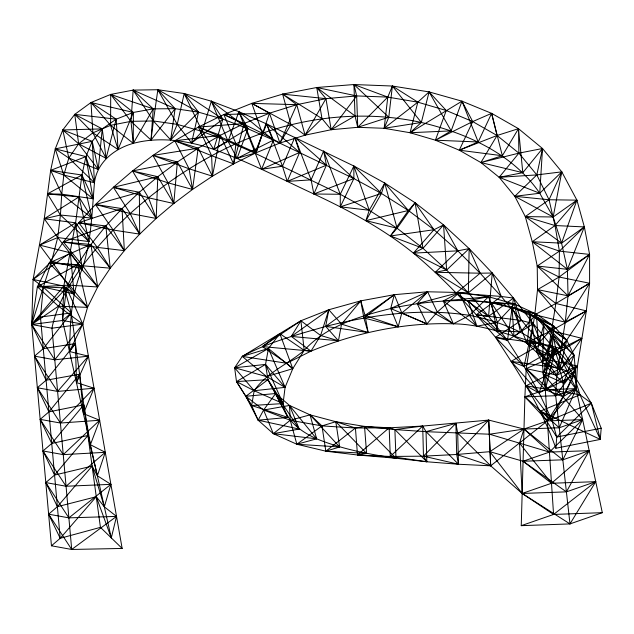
<?xml version="1.0" encoding="UTF-8"?>
<svg xmlns="http://www.w3.org/2000/svg" width="634" height="634" viewBox="0 0 634 634"><rect width="100%" height="100%" fill="white"/><g stroke="black" fill="none" stroke-linecap="round" stroke-linejoin="round"><path stroke-width="0.95" d="M602.3 512.676L553.569 514.443L522.162 493.458L490.684 465.816L458.493 464.246L426.817 461.774L395.996 458.239L357.497 454.998L325.836 451.186L296.847 444.252L273.325 433.664L258.149 420.199L251.635 405.498L236.49 381.589L234.635 367.775L242.259 356.403L300.904 320.756L328.784 309.749L360.762 300.865L394.316 294.683L427.609 291.775L459.373 292.512L488.545 296.72L514.412 304.058L536.419 314.092L554.053 326.336L566.772 340.252L574.071 355.23L575.426 370.668L576.092 388.634L602.3 512.676L569.982 523.906L521.251 525.665L524.897 396.836L526.204 368.647L534.795 314.757L537.537 289.611L537.22 266.034L532.259 241.744L525.293 216.59L514.784 196.302L499.172 177.306L480.905 162.558L459.278 150.203L435.407 140.201L410.063 132.728L384.172 128.298L357.734 127.307L331.178 129.724L305.065 135.169L279.935 143.03L256.088 152.754L233.597 163.897L212.438 176.189L192.522 189.439L173.795 203.538L156.194 218.429L139.694 234.112L124.343 250.652L110.237 268.182L97.691 286.972L87.532 307.371L82.785 324.132L69.494 351.521L88.403 356.173L76.46 382.587L94.03 388.222L83.426 413.645L99.657 420.263L90.393 444.711L105.276 452.311L97.359 475.769L110.902 484.352L104.325 506.835L116.521 516.401L111.291 537.901L96.265 496.723L57.385 506.685L48.628 514.19L60.206 538.298L51.449 545.795L31.7 324.529L33.103 279.435L44.261 218.77L50.665 170.372L55.261 148.863L62.798 129.962L74.764 114.358L91.011 102.51L110.704 94.418L133.164 90.107L157.85 89.727L184.217 93.531L211.352 101.186L238.867 111.671L266.676 123.995L353.867 166.005L384.751 183.075L415.08 202.745L443.562 224.912L469.144 248.591L492.246 273.024L513.492 298.051L533.226 323.602L554.338 348.938L573.952 375.383L591.34 403.2L601.191 428.212L600.287 439.417L555.852 448.246C541.84 408.217 518.58 372.586 495.526 337.304C470.499 307.07 443.602 278.263 413.392 253.132C383.205 228.771 348.89 210.345 313.862 193.996C280.711 178.622 248.187 161.694 213.721 149.362C187.981 140.629 159.942 136.27 133.267 143.363C114.516 148.578 96.844 162.383 94.458 182.79C91.97 211.716 91.486 241.055 82.254 268.911C70.746 294.976 70.295 323.554 69.494 351.521L75.446 343.588L43.278 348.637L34.521 356.142L46.1 380.249L79.615 374.211L83.426 413.645L83.775 404.841L48.921 411.862L40.164 419.359L51.742 443.467L42.985 450.964L54.564 475.08L45.806 482.577L57.385 506.685L92.104 466.093L97.359 475.769L87.944 435.471L51.742 443.467L83.775 404.841L90.393 444.711L87.944 435.471L54.564 475.08L92.104 466.093L104.325 506.835L96.265 496.723L60.206 538.298L40.457 317.032L43.358 287.154L51.584 261.232L57.718 237.552L60.428 215.037L61.736 194.147L63.796 175.047L68.821 158.056L78.624 143.791L92.873 132.847L110.593 125.342L130.984 121.34L153.388 120.951L177.227 124.375L202.191 131.42L228.074 141.287L254.82 153.151L340.276 194.281L369.234 210.25L397.082 228.248L422.989 248.314L446.621 270.052L468.36 292.837L488.576 316.35L507.485 340.426L524.064 366.46L539.066 392.921L551.77 419.549L556.755 437.04L555.852 448.246M490.684 465.816L488.735 420.08L457.685 433.109L490.684 465.816L488.735 420.08L456.702 454.483L458.493 464.246L423.464 456.163L422.704 426.064L390.282 456.464L426.817 461.774L423.464 456.163L455.894 423.346L457.685 433.109L458.493 464.246L426.064 431.675L426.817 461.774L394.879 429.575L422.704 426.064L426.064 431.675L455.894 423.346L456.702 454.483L489.836 451.677L523.074 461.251L562.834 459.816L582.646 419.645L547.372 420.921L523.985 429.044L489.575 434.211L426.064 431.675L394.879 429.575L364.534 426.413L366.603 453.397L325.836 451.186L339.65 446.978L310.05 414.85L316.659 438.831L273.325 433.664L299.24 429.075L275.647 393.516L263.601 410.039L273.325 433.664L290.245 420.271L310.05 414.85L321.969 425.905L325.836 451.186L355.428 428.013L364.534 426.413L395.996 458.239L390.282 456.464L389.165 427.799L357.497 454.998L366.603 453.397L335.782 421.697L339.65 446.978L296.847 444.252L316.659 438.831L289.516 405.451L299.24 429.075L258.149 420.199L263.601 410.039L289.516 405.451L290.245 420.271L296.847 444.252L321.969 425.905L335.782 421.697L355.428 428.013L357.497 454.998L390.282 456.464L423.464 456.163L456.702 454.483L490.684 465.816L547.372 420.921L563.071 396.757C568.69 346.41 509.601 322.96 469.477 315.383C421.404 307.775 372.523 314.71 325.694 326.399C297.338 334.697 268.348 342.138 242.259 356.403L266.613 376.58L285.078 387.358L283.073 403.573C285.886 421.317 301.522 431.817 316.659 438.831C342.027 449.141 369.012 454.293 395.996 458.239L394.879 429.575L389.165 427.799L364.534 426.413L335.782 421.697L310.05 414.85L289.516 405.451L275.647 393.516L267.928 379.663L265.535 364.415L268.428 348.51L279.84 333.658L304.201 350.34L310.985 351.141C355.943 332.628 404.611 322.223 453.35 323.823C482.989 324.156 510.307 335.679 538.377 343.501L554.053 326.336C528.019 310.62 498.593 301.031 468.058 300.635C442.041 300.025 416.11 303.02 390.695 308.528C359.581 316.382 326.526 325.805 304.201 350.34C287.876 364.407 266.652 372.475 254.179 390.718L251.635 405.498L287.939 417.426L275.647 393.516L245.849 396.29L236.49 381.589L265.535 364.415L285.078 387.358L292.781 368.679L304.201 350.34L300.904 320.756L262.381 346.576L286.742 363.258L292.781 368.679L266.613 376.58L234.635 367.775L268.428 348.51L292.781 368.679L279.84 333.658L262.381 346.576L310.985 351.141L320.606 335.465L328.784 309.749L341.536 324.132L368.148 332.533L365.033 315.423L360.762 300.865L325.694 326.399L338.445 340.783L341.536 324.132L360.762 300.865L363.876 317.975L368.148 332.533L325.694 326.399L328.784 309.749L291.283 336.432L310.985 351.141L286.742 363.258L242.259 356.403L268.428 348.51L285.078 387.358L254.179 390.718L236.49 381.589L267.928 379.663L283.073 403.573L251.635 405.498L245.849 396.29L267.928 379.663L287.939 417.426L258.149 420.199L245.849 396.29L263.601 410.039L290.245 420.271L321.969 425.905L355.428 428.013L389.165 427.799L422.704 426.064L488.735 420.08L523.985 429.044L559.251 427.768L582.646 419.645L543.235 374.02L542.379 362.577L544.012 323.308L529.976 313.957L527.306 343.802L536.895 352.496L559.656 369.44L574.071 355.23L544.012 323.308L536.895 352.496L542.379 362.577L563.491 382.984L575.426 370.668L552.959 334.823L544.012 323.308L566.772 340.252L559.656 369.44L542.379 362.577L552.959 334.823L574.071 355.23L563.491 382.984L543.235 374.02L552.959 334.823L555.598 347.923L576.092 388.634L559.251 427.768L524.897 396.836L545.303 389.744L576.092 388.634L577.471 366.024L586.339 310.898L589.604 283.247L589.588 254.408L584.35 226.932L576.916 200.154L561.787 171.854L542.522 148.514L518.485 128.678L491.619 113.351L461.98 101.178L429.099 91.906L392.391 86.034L353.946 84.536L316.754 87.5L282.629 94.125L251.825 103.374L223.905 114.516L198.379 127.077L174.826 140.764L152.937 155.425L132.506 170.95L113.383 187.307L95.488 204.513L78.775 222.669L63.321 241.958L49.309 262.856L37.374 286.758L31.7 324.529L43.278 348.637L71.285 312.958L63.812 286.085L75.605 222.819L81.945 175L85.923 156.598L92.239 141.334L102.248 128.892L116.18 119.184L133.37 112.44L153.206 108.858L175.111 108.676L198.537 112.17L222.883 119.121L247.886 128.718L273.444 140.098L353.875 178.558L381.446 193.473L408.391 210.48L433.965 229.722L457.803 250.842L480.144 273.199L501.24 296.458L541.436 343.842L560.947 368.275L579.967 394.776L600.287 439.417L540.398 411.125L579.967 394.776L591.34 403.2L600.287 439.417M521.251 525.665L553.569 514.443L545.303 389.744L546.857 359.549L555.883 303.48L559.109 277.034L559.402 251.119L555.027 225.53L549.044 199.75L536.816 174.905L518.889 153.143L497.064 135.502L472.702 121.577L446.241 110.498L417.83 102.169L387.778 97.097L356.665 95.924L325.947 98.65L296.752 104.681L269.466 113.193L244.058 123.543L220.363 135.296L198.188 148.166L177.377 162.003L157.795 176.696L139.361 192.221L122.037 208.602L105.846 225.95L90.9 244.478L77.491 264.695L66.515 287.915L31.7 324.529L54.778 359.811L88.403 356.173L57.599 391.416L37.343 387.746L48.921 411.862L79.615 374.211L76.46 382.587L75.446 343.588L46.1 380.249L37.343 387.746L60.42 423.029L99.657 420.263L63.241 454.633L42.985 450.964L66.063 486.246L110.902 484.352L68.884 517.859L48.628 514.19L71.705 549.464L122.148 548.442L82.785 324.132L66.515 287.915L37.374 286.758L58.391 306.214L82.785 324.132L54.778 359.811L34.521 356.142L57.599 391.416L94.03 388.222L60.42 423.029L40.164 419.359L63.241 454.633L105.276 452.311L66.063 486.246L45.806 482.577L68.884 517.859L116.521 516.401L71.705 549.464L51.449 545.795M71.705 549.464L51.956 328.198C56.608 304.994 69.011 284.634 82.658 265.662C96.867 246.848 112.9 229.508 130.216 213.515C161.67 185.073 197.301 161.266 235.935 143.72C293.645 117.797 359.248 108.842 421.333 122.465C466.624 133.219 512.7 153.587 539.748 193.251L514.784 196.302L553.165 216.994L576.916 200.154L561.573 243.147L532.259 241.744L567.398 269.315L589.588 254.408L568.04 295.824L537.537 289.611L565.243 322.175L586.339 310.898L561.027 348.573L530.595 340.902L556.811 375.122L577.471 366.024L555.677 395.719L524.897 396.836L547.372 420.921L576.092 388.634L555.677 395.719L526.204 368.647L556.811 375.122L581.822 338.326L561.027 348.573L534.795 314.757L565.243 322.175L589.604 283.247L568.04 295.824L537.22 266.034L567.398 269.315L584.35 226.932L561.573 243.147L525.293 216.59L553.165 216.994L561.787 171.854L539.748 193.251L499.172 177.306L522.804 172.678L542.522 148.514L536.816 174.905L514.784 196.302L549.044 199.75L576.916 200.154L555.027 225.53L532.259 241.744L559.402 251.119L589.588 254.408L559.109 277.034L537.537 289.611L555.883 303.48L586.339 310.898L551.39 330.655L530.595 340.902L546.857 359.549L577.471 366.024L545.303 389.744L555.598 347.923L575.426 370.668L563.071 396.757L545.303 389.744L526.204 368.647L546.857 359.549L581.822 338.326L551.39 330.655L534.795 314.757L555.883 303.48L589.604 283.247L559.109 277.034L537.22 266.034L559.402 251.119L584.35 226.932L555.027 225.53L525.293 216.59L549.044 199.75L561.787 171.854L536.816 174.905L499.172 177.306L518.889 153.143L542.522 148.514L539.748 193.251L553.165 216.994L561.573 243.147L567.398 269.315L568.04 295.824L565.243 322.175L556.811 375.122L555.677 395.719L569.982 523.906L522.162 493.458L489.836 451.677L523.985 429.044L562.834 459.816L589.192 450.655L566.408 491.857L522.162 493.458L519.508 443.15L523.985 429.044L549.432 452.09L589.192 450.655L551.501 483.266L522.162 493.458M569.982 523.906L595.746 481.666L551.501 483.266L523.074 461.251L549.432 452.09L582.646 419.645M546.857 359.549L555.598 347.923L543.235 374.02L545.303 389.744M556.755 437.04L591.34 403.2L551.77 419.549L540.398 411.125L556.755 437.04L601.191 428.212M553.569 514.443L595.746 481.666L566.408 491.857L523.074 461.251M563.071 396.757L576.092 388.634M60.206 538.298L100.434 527.353L122.148 548.442M489.575 434.211L549.432 452.09M519.508 443.15L551.501 483.266M111.291 537.901L62.528 320.463L63.812 286.085L33.103 279.435L51.584 261.232L82.254 268.911L75.605 222.819L44.261 218.77L57.718 237.552L82.254 268.911L70.303 252.792L39.633 245.112L75.605 222.819L89.061 241.594L57.718 237.552L39.633 245.112L51.584 261.232L74.059 293.804L43.358 287.154L33.103 279.435L70.303 252.792L74.059 293.804L63.812 286.085L31.7 324.529L51.956 328.198L82.785 324.132L62.528 320.463L31.7 324.529L43.358 287.154L71.285 312.958L100.434 527.353M110.704 94.418L110.593 125.342L118.043 149.529L133.37 112.44L110.704 94.418L153.206 108.858L151.027 140.082L130.984 121.34L110.704 94.418M133.37 112.44L133.267 143.363L110.593 125.342L91.011 102.51L92.873 132.847L106.108 158.326L116.18 119.184L91.011 102.51L133.37 112.44M469.144 248.591L468.36 292.837L456.258 293.011L480.144 273.199L492.246 273.024L501.24 296.458L513.492 298.051L521.267 320.479L533.226 323.602L541.436 343.842L554.338 348.938L560.947 368.275L573.952 375.383L579.967 394.776L526.061 385.813L551.77 419.549L573.952 375.383L539.066 392.921L526.061 385.813L560.947 368.275L511.162 361.364L539.066 392.921L554.338 348.938L524.064 366.46L511.162 361.364L541.436 343.842L495.526 337.304L521.267 320.479L476.324 314.757L501.24 296.458L456.258 293.011L488.576 316.35L513.492 298.051L507.485 340.426L495.526 337.304L524.064 366.46L533.226 323.602L507.485 340.426L476.324 314.757L488.576 316.35L492.246 273.024L468.36 292.837L435.281 272.303L457.803 250.842L469.144 248.591L480.144 273.199L435.281 272.303L446.621 270.052L469.144 248.591M497.373 322.286L497.159 330.544L520.403 331.947L536.419 314.092L512.034 307.062L513.992 336.472L551.382 356.189L566.772 340.252L529.976 313.957L536.895 352.496L551.382 356.189L554.053 326.336L512.034 307.062L527.306 343.802L538.377 343.501L536.419 314.092L491.16 302.648L497.159 330.544L468.058 300.635L488.545 296.72L497.373 322.286L476.887 326.201L443.245 300.944L459.373 292.512L469.477 315.383L476.887 326.201L468.058 300.635L514.412 304.058L520.403 331.947L513.992 336.472L491.16 302.648L514.412 304.058L497.373 322.286M157.795 176.696L156.194 218.429L130.216 213.515L95.488 204.513L113.145 230.023L124.343 250.652L97.271 247.371L63.321 241.958L82.658 265.662L97.691 286.972L69.51 285.142L37.374 286.758L77.491 264.695L97.691 286.972L90.9 244.478L63.321 241.958L105.846 225.95L124.343 250.652L122.037 208.602L95.488 204.513L139.361 192.221L156.194 218.429L148.514 197.792L132.506 170.95L177.377 162.003L192.522 189.439L168.089 182.869L132.506 170.95L157.795 176.696L173.795 203.538L148.514 197.792L113.383 187.307L130.216 213.515L139.694 234.112L113.145 230.023L78.775 222.669L97.271 247.371L110.237 268.182L49.309 262.856L69.51 285.142L87.532 307.371L58.391 306.214L31.7 324.529L40.457 317.032L71.285 312.958L62.528 320.463L66.515 287.915L87.532 307.371L77.491 264.695L49.309 262.856L90.9 244.478L110.237 268.182L105.846 225.95L78.775 222.669L122.037 208.602L139.694 234.112L139.361 192.221L113.383 187.307L157.795 176.696M133.164 90.107L130.984 121.34L133.267 143.363L153.206 108.858L133.164 90.107L175.111 108.676L170.649 139.892L153.388 120.951L133.164 90.107M177.377 162.003L173.795 203.538L168.089 182.869L152.937 155.425L198.188 148.166L212.438 176.189L189.067 168.787L152.937 155.425L177.377 162.003M102.248 128.892L98.262 169.429L68.821 158.056L55.261 148.863L92.239 141.334L98.262 169.429L78.624 143.791L62.798 129.962L102.248 128.892L106.108 158.326L78.624 143.791L74.764 114.358L116.18 119.184L118.043 149.529L92.873 132.847L74.764 114.358L102.248 128.892M235.935 143.72L233.597 163.897L211.613 155.679L174.826 140.764L189.067 168.787L192.522 189.439L198.188 148.166L174.826 140.764L220.363 135.296L233.597 163.897L244.058 123.543L223.905 114.516L235.935 143.72L256.088 152.754L269.466 113.193L251.825 103.374L262.294 133.219L256.088 152.754L244.058 123.543L198.379 127.077L211.613 155.679L212.438 176.189L220.363 135.296L198.379 127.077L235.935 143.72M387.778 97.097L384.172 128.298L421.333 122.465L429.099 91.906L446.241 110.498L435.407 140.201L478.194 141.976L491.619 113.351L472.702 121.577L435.407 140.201L451.154 130.881L461.98 101.178L472.702 121.577L459.278 150.203L502.334 155.734L518.485 128.678L497.064 135.502L459.278 150.203L478.194 141.976L461.98 101.178L410.063 132.728L417.83 102.169L429.099 91.906L451.154 130.881L410.063 132.728L421.333 122.465L392.391 86.034L387.778 97.097L357.734 127.307L355.016 115.919L353.946 84.536L387.778 97.097M392.391 86.034L388.777 117.235L384.172 128.298L417.83 102.169L392.391 86.034M153.388 120.951L151.027 140.082L175.111 108.676L157.85 89.727L153.388 120.951M184.217 93.531L177.227 124.375L170.649 139.892L198.537 112.17L184.217 93.531L222.883 119.121L213.721 149.362L202.191 131.42L184.217 93.531M198.537 112.17L191.547 143.015L177.227 124.375L157.85 89.727L198.537 112.17M394.316 294.683L390.695 308.528L398.184 326.811L363.876 317.975L394.316 294.683L401.805 312.958L398.184 326.811L365.033 315.423L394.316 294.683M211.352 101.186L202.191 131.42L191.547 143.015L222.883 119.121L211.352 101.186L247.886 128.718L237.092 158.341L254.82 153.151L266.676 123.995L299.589 152.477L287.242 181.403L311.104 179.858L323.657 151.043L353.875 178.558L340.284 206.835L369.234 210.25L384.751 183.075L408.391 210.48L390.393 235.983L422.989 248.314L443.562 224.912L457.803 250.842L413.392 253.132L433.965 229.722L443.562 224.912L446.621 270.052L413.392 253.132L422.989 248.314L415.08 202.745L408.391 210.48L365.929 220.64L369.234 210.25L353.867 166.005L340.276 194.281L340.284 206.835L381.446 193.473L384.751 183.075L397.082 228.248L390.393 235.983L433.965 229.722L415.08 202.745L397.082 228.248L365.929 220.64L381.446 193.473L353.867 166.005L353.875 178.558L313.862 193.996L311.104 179.858L294.81 137.301L282.471 166.235L287.242 181.403L326.415 165.173L323.657 151.043L340.276 194.281L313.862 193.996L326.415 165.173L294.81 137.301L299.589 152.477L261.588 169.254L238.867 111.671L228.074 141.287L213.721 149.362L247.886 128.718L238.867 111.671L273.444 140.098L261.588 169.254L282.471 166.235L266.676 123.995L273.444 140.098L237.092 158.341L228.074 141.287L211.352 101.186M296.752 104.681L279.935 143.03L262.294 133.219L223.905 114.516L269.466 113.193L279.935 143.03L290.943 124.613L282.629 94.125L325.947 98.65L331.178 129.724L355.016 115.919L316.754 87.5L321.985 118.574L331.178 129.724L356.665 95.924L353.946 84.536L388.777 117.235L357.734 127.307L356.665 95.924L316.754 87.5L325.947 98.65L305.065 135.169L290.943 124.613L251.825 103.374L296.752 104.681L305.065 135.169L321.985 118.574L282.629 94.125L296.752 104.681M497.064 135.502L480.905 162.558L522.804 172.678L518.485 128.678L518.889 153.143L480.905 162.558L502.334 155.734L491.619 113.351L497.064 135.502M300.904 320.756L291.283 336.432L338.445 340.783L320.606 335.465L300.904 320.756M427.609 291.775L417.212 303.599L426.904 323.895L437.301 312.071L459.373 292.512L417.212 303.599L453.35 323.823L469.477 315.383L488.545 296.72L443.245 300.944L453.35 323.823L437.301 312.071L427.609 291.775L390.695 308.528L426.904 323.895L401.805 312.958L427.609 291.775M78.965 196.936L44.261 218.77L60.428 215.037L91.906 218.112L81.945 175L50.665 170.372L61.736 194.147L91.906 218.112L78.965 196.936L47.487 193.861L60.428 215.037L89.061 241.594L78.965 196.936M81.945 175L47.487 193.861L61.736 194.147L93.008 198.767L85.923 156.598L55.261 148.863L63.796 175.047L93.008 198.767L81.945 175M85.923 156.598L50.665 170.372L63.796 175.047L94.458 182.79L92.239 141.334L62.798 129.962L68.821 158.056L94.458 182.79L85.923 156.598M265.535 364.415L234.635 367.775L254.179 390.718L283.073 403.573L265.535 364.415"/></g></svg>
